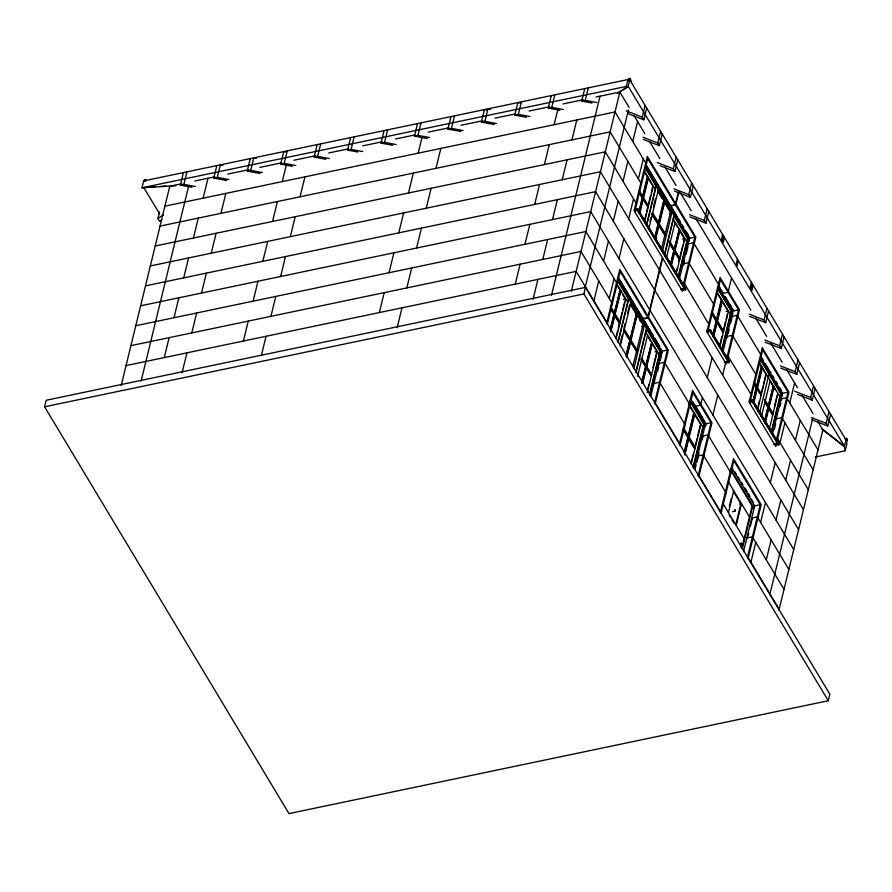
<?xml version="1.0" encoding="UTF-8"?>
<svg xmlns="http://www.w3.org/2000/svg" width="892" height="892" viewBox="0 0 892 892"><rect width="100%" height="100%" fill="white"/><g stroke="black" fill="none" stroke-linecap="round" stroke-linejoin="round"><path stroke-width="1.34" d="M44.6 406.797L46.194 400.252L585.486 287.38L829.861 694.199L828.267 700.733L288.986 813.604L44.6 406.797L583.892 293.925L585.486 287.38M175.713 185.759L141.995 187.788L143.668 180.909L627.99 79.544L629.763 79.867L846.017 439.868L846.876 443.904L845.192 450.783L815.266 457.05M161.809 219.7L159.556 221.205L157.929 218.484L159.512 211.984M121.201 385.511L169.77 186.238L181.678 183.741M191.97 187.275L180.34 185.112L183.395 172.591M180.34 185.112L183.852 184.376L186.907 171.855M141.092 381.129L188.625 186.127M164.284 357.58L169.145 337.655M173.996 317.73L178.857 297.794M183.719 277.869L188.569 257.944M193.43 238.019L198.292 218.094M203.153 198.158L208.003 178.233M226.702 180.519L213.79 178.11L216.834 165.589M213.79 178.11L217.302 177.374L220.346 164.853L222.933 165.332M182.08 372.767L186.941 352.842M191.802 332.917L196.653 312.981M201.514 293.055L206.375 273.13M211.226 253.205L216.087 233.28M220.948 213.344L225.799 193.419M260.152 173.516L247.24 171.108L250.284 158.586M247.24 171.108L250.741 170.372L253.796 157.851L256.383 158.341M292.308 166.28L280.679 164.106L283.734 151.595L286.321 152.075M280.679 164.106L284.191 163.37L287.246 150.86M243.405 341.023L248.255 321.098M253.116 301.173L257.978 281.236M262.828 261.311L267.689 241.386M272.551 221.461L277.401 201.536M282.262 181.6L286.477 164.329M261.523 354.882L266.061 336.284M270.912 316.348L275.773 296.423M280.634 276.498L285.485 256.573M290.346 236.648L295.207 216.711M300.058 196.786L304.919 176.861M325.758 159.278L314.129 157.103L317.184 144.593M314.129 157.103L317.641 156.368L320.696 143.857M357.915 152.03L347.579 150.112L350.634 137.591M347.579 150.112L351.091 149.377L354.146 136.855M392.647 145.273L381.029 143.11L384.073 130.589M381.029 143.11L384.541 142.374L387.585 129.853M427.391 138.516L414.479 136.108L417.523 123.587M414.479 136.108L417.98 135.372L421.035 122.851M379.334 312.568L384.196 292.643M389.046 272.718L393.907 252.793M398.769 232.868L403.619 212.932M408.48 193.006L413.342 173.081M418.192 153.156L422.083 137.212M397.13 327.754L401.991 307.829M406.841 287.904L411.703 267.979M416.564 248.054L421.414 228.118M426.276 208.193L431.137 188.268M435.987 168.343L440.849 148.418M460.841 131.514L447.918 129.106L450.973 116.584M447.918 129.106L451.43 128.37L454.485 115.849M494.291 124.512L481.368 122.104L484.423 109.593L487.01 110.073M481.368 122.104L484.88 121.368L487.935 108.857L490.511 109.337M526.447 117.276L514.818 115.101L517.873 102.591L520.449 103.071M514.818 115.101L518.33 114.366L521.385 101.855M559.886 110.273L548.268 108.099L551.312 95.589M548.268 108.099L551.78 107.374L554.824 94.853M515.264 284.124L520.125 264.199M524.975 244.263L529.837 224.338M534.698 204.413L539.548 184.488M544.41 164.563L549.271 144.627M554.122 124.702L558.013 108.757M533.059 299.311L537.921 279.386M542.782 259.449L547.632 239.524M552.494 219.599L557.355 199.674M562.205 179.749L567.067 159.813M571.928 139.888L576.778 119.963M592.043 103.026L581.718 101.108L584.762 88.587M581.718 101.108L585.219 100.372L588.274 87.851M551.512 295.23L600.037 96.191M571.293 291.305L619.873 92.032L595.945 97.038M141.995 187.788L626.318 86.424L627.99 79.544M628.693 78.741L628.381 80.046L630.053 79.7L630.365 78.396L628.693 78.741L629.473 80.035M617.532 93.493L628.079 86.747L629.763 79.867M629.15 81.339L630.822 80.994L630.365 78.396M585.141 287.592L628.414 110.05M593.882 300.905L598.744 280.98M603.605 261.055L608.456 241.119M613.317 221.194L618.178 201.269M623.029 181.344L627.89 161.419M632.751 141.482L637.613 121.557M646.733 108.133L643.879 119.84L642.251 117.12L645.106 105.423M609.258 298.474L614.109 278.549M618.97 258.624L623.831 238.699M628.682 218.763L633.543 198.838M638.404 178.913L643.266 158.988M606.616 323.45L619.806 269.328L668.32 350.065L655.118 404.199M634.502 209.776L634.691 209.007L637.602 208.639L685.848 288.952L685.591 290L636.91 209.274L634.502 209.776L635.026 210.635M607.229 324.643L620.185 271.491L667.406 350.088L654.449 403.24M634.758 211.727L647.715 158.564L694.935 237.16L682.915 286.455M685.591 290L637.345 209.676L637.602 208.639M610.083 329.627L620.241 289.688L610.529 329.538M638.906 211.393L647.324 176.861L644.492 172.156M639.029 212.63L647.77 176.772M610.73 330.709L620.118 292.186M639.876 211.148L642.786 199.195M643.433 196.53L647.971 177.943M610.853 331.947L620.888 290.77M639.999 212.385L648.417 177.843M662.254 133.967L659.4 145.664L657.772 142.954L660.626 131.247M616.294 336.251L617.598 330.932M618.245 328.278L622.125 312.345M622.772 309.68L624.712 301.719M644.793 219.343L646.098 214.035M646.745 211.371L648.038 206.063M648.685 203.409L650.625 195.437M651.272 192.784L652.888 186.138M616.049 338.737L625.76 298.865L623.463 299.355M644.548 221.829L653.29 185.949M618.312 340.632L628.503 298.831L617.766 280.958M646.812 223.725L656.033 185.904L645.295 168.03M618.056 342.55L628.726 298.787M646.555 225.631L656.256 185.859M620.486 342.35L622.438 334.355M624.054 327.687L625.036 323.685M627.634 313.014L629.585 305.019M649.956 221.45L650.937 217.447M653.535 206.766L655.486 198.771M620.23 346.163L630.9 302.399M649.053 227.928L658.43 189.472M626.329 353.946L636.52 313.85L626.117 356.521M654.494 238.376L663.603 201.023L670.416 212.363L661.307 249.727M654.94 238.287L664.049 200.934M626.641 356.354L636.721 315.021M655.141 239.457L664.25 202.105M626.764 357.603L637.167 314.932M655.587 239.368L664.696 202.005M677.775 159.791L674.921 171.498L673.293 168.789L676.147 157.081M642.519 317.619L642.251 318.712L647.86 317.541L662.422 257.777M670.048 204.703L669.781 205.796L675.378 204.625L678.556 191.59M642.764 318.031L642.496 319.124L648.105 317.953L662.667 258.189M670.293 205.115L670.026 206.208L675.623 205.026L678.812 191.981M632.807 366.623L642.887 325.29M636.866 351.738L637.133 350.656L624.155 329.048L623.887 330.14L636.866 351.738L623.441 330.23M665.198 235.499L651.773 213.991L665.198 235.499L665.465 234.406L652.487 212.798M644.013 326.171L644.269 325.089L630.677 302.444L630.41 303.536L644.013 326.171L641.705 326.65M671.531 213.255L671.799 212.162L658.207 189.528L657.939 190.609L671.531 213.255L669.234 213.734M633.833 368.797L644.492 325.034M662.332 251.89L672.022 212.118M635.929 371.83L646.444 328.702L660.047 351.337L649.532 394.476M664.428 254.934L673.973 215.775L687.576 238.42L678.032 277.568M635.996 372.421L646.667 328.657M664.819 254.187L674.196 215.73M637.546 376.391L647.592 335.202M666.692 256.829L675.121 222.275M641.95 380.817L651.784 342.205L641.749 383.382M670.449 263.909L679.314 229.277L670.572 265.147M642.597 381.887L651.985 343.375M671.096 264.98L679.514 230.448L678.868 229.378M642.719 383.125L652.431 343.275M671.219 266.217L679.96 230.359M693.296 185.625L690.441 197.333L688.802 194.623L691.657 182.916M647.514 390.094L648.818 384.775M653.022 367.504L656.913 351.571M676.337 271.859L677.318 267.868M678.935 261.233L682.815 245.289M683.462 242.635L684.432 238.643L680.942 232.823M647.269 392.569L657.315 351.381L655.007 351.861M676.091 274.335L684.833 238.454L682.536 238.945M649.599 395.056L660.27 351.292M678.422 276.821L687.799 238.376M650.725 396.684L661.797 351.258L617.42 277.39M679.225 279.776L689.326 238.331L645.663 165.644M657.616 371.117L658.586 367.136M660.203 360.502L661.496 355.206M683.528 264.824L684.498 260.843M686.115 254.209L688.055 246.259M682.425 288.462L682.759 290.09L685.168 289.588L636.91 209.274M682.759 290.09L682.938 289.32M683.584 287.436L695.838 237.149L647.336 156.401L634.112 210.657L682.614 291.405M708.806 211.46L705.951 223.167L704.323 220.458L707.178 208.75M722.609 234.429L721.349 239.591L723.156 242.602L724.416 237.439M722.252 241.096L723.512 235.934M679.358 444.539L692.549 390.417L711.961 422.719L698.771 476.852M707.244 330.865L707.434 330.096L710.344 329.728L729.489 361.606L729.232 362.654L709.653 330.363L707.244 330.865L707.769 331.724M679.972 445.732L692.928 392.58L711.047 422.741L698.09 475.893M707.501 332.816L720.457 279.653L738.576 309.814L726.556 359.108M729.232 362.654L710.088 330.765L710.344 329.728M695.191 405.314L694.924 406.406L700.532 405.236L702.417 397.52M722.721 292.398L722.453 293.479L728.062 292.308L731.563 277.958M684.041 452.757L693.753 412.907M712.864 334.522L721.282 299.991L717.859 294.293M684.487 452.668L694.199 412.818M713.31 334.433L721.728 299.89M684.688 453.838L688.579 437.894M689.226 435.24L694.076 415.315M713.187 336.931L716.432 323.64M717.079 320.986L721.929 301.061M684.811 455.065L694.846 413.888M713.633 336.83L722.375 300.972M707.267 377.595L712.128 357.67M737.439 259.115L736.179 264.277L737.082 265.783L738.342 260.62M691.166 462.747L693.43 453.448M695.046 446.803L696.986 438.831M697.644 436.177L700.554 424.224L695.782 416.285M719.989 344.513L721.929 336.54M723.546 329.895L725.486 321.923M726.144 319.269L727.437 313.962M691.233 463.896L700.956 424.035M719.732 346.988L728.485 311.107L726.177 311.598M693.173 467.129L703.688 423.99L690.43 401.924M721.673 350.222L731.217 311.074L717.96 288.997M693.24 467.709L703.911 423.945M722.063 349.474L731.44 311.029M694.366 469.337L705.449 423.912L690.787 399.505M722.866 352.429L732.968 310.985L718.305 286.577M695.124 468.969L696.094 464.988M697.711 458.354L699.005 453.058M702.227 439.789L703.197 435.809M728.14 333.497L729.11 329.516M730.726 322.893L732.667 314.932M696.931 462.201L697.901 458.209M712.92 415.014L717.781 395.089M722.643 375.164L725.609 362.966M726.913 361.405L726.266 364.048L706.854 331.746L720.078 277.49L739.49 309.803L727.549 358.762M728.675 362.765L709.653 330.363M751.354 282.285L750.105 287.447L751.911 290.469L753.171 285.306M751.008 288.952L752.268 283.801M768.592 310.985L765.737 322.692L764.109 319.983L766.964 308.275M720.357 512.51L733.503 458.588L761.188 504.671L748.042 558.604M721.037 513.48L733.882 460.751L760.274 504.694L747.429 557.411M749.481 401.177L749.67 400.397L752.58 400.029L778.972 443.971L778.716 445.008L751.889 400.664L749.481 401.177L750.005 402.036M749.737 403.128L762.693 349.965L788.049 392.179L776.352 440.18M778.716 445.008L752.324 401.077L752.58 400.029M752.58 402.493L761.322 366.634M753.026 402.403L761.768 366.534M753.55 402.236L761.969 367.705M753.996 402.147L762.415 367.615M729.333 506.299L731.206 498.606M728.441 512.565L733.748 490.778M758.144 406.161L759.438 400.842M761.701 391.543L762.994 386.236M763.641 383.571L765.916 374.283L760.218 364.795M757.888 408.636L766.317 374.082M735.053 511.149L734.818 509.767L735.053 511.149L732.533 511.685M759.505 413.197L769.049 374.049M761.445 416.43L770.197 380.55M735.844 524.34L740.839 503.835L733.079 490.912M784.113 336.819L781.258 348.527L779.63 345.806L782.485 334.11M736.201 525.488L741.508 503.69M764.544 420.545L773.409 385.924L764.99 420.455M764.868 422.953L773.609 387.095M765.314 422.864L774.055 386.994M774.323 406.942L777.233 394.989M740.661 546.841L741.531 543.25L739.858 543.596M769.216 429.353L777.958 393.472M741.43 548.134L742.311 544.544L741.531 543.25M741.865 548.078L752.112 506.02L731.328 471.422M742.322 548.781L752.781 505.909M771.48 431.249L780.69 393.428L760.14 359.22M771.223 433.166L780.913 393.383M743.471 551.825L754.677 505.864L731.853 467.865M772.405 434.549L782.451 393.35L760.608 357.001M747.73 537.062L748.711 533.037M750.339 526.336L752.302 518.297M774.39 429.119L775.683 423.812M779.887 406.574L780.857 402.593M775.873 445.108L775.549 443.48L775.873 445.108L778.281 444.606L777.768 443.748L773.777 444.584M799.633 362.654L796.779 374.35L795.151 371.641L798.006 359.933M777.768 443.748L778.192 444.149L778.114 443.179M750.908 562.283L755.758 542.358M760.62 522.433L765.481 502.508M770.331 482.572L775.193 462.647M780.054 442.722L784.904 422.797M789.766 402.872L794.627 382.936M766.273 559.853L771.134 539.928M775.984 520.003L780.846 500.077M785.707 480.141L790.557 460.216M795.419 440.291L800.28 420.366M815.154 388.477L812.3 400.185L810.672 397.475L813.515 385.768M769.729 594.886L812.679 418.683M778.928 610.206L822.87 429.966L817.919 421.715M830.664 414.312L827.809 426.019L826.182 423.31L829.036 411.602M845.192 450.783L844.334 446.747L846.017 439.868M846.619 438.385L847.077 440.994L846.619 438.385L844.947 438.741M157.929 218.484L163.537 214.738M619.985 91.553L628.191 86.301L844.445 446.301L821.432 428.26M194.824 180.998L214.827 176.806M227.794 174.096L248.924 169.67M259.84 167.384L281.66 162.823M293.914 160.259L315.668 155.699M328.691 152.978L348.293 148.875M362.776 145.842L382.278 141.761M395.502 138.996L414.892 134.937M428.227 132.139L448.877 127.824M460.952 125.293L482.773 120.732M495.038 118.157L515.498 113.875M529.079 111.032L549.583 106.75M563.042 103.929L583.335 99.681M164.92 206.163L615.012 111.957L646.354 164.139M160.058 226.089L610.15 131.893L641.504 184.064M155.197 246.014L605.3 151.818L636.643 204M150.347 265.95L600.439 171.743L659.444 269.975M145.485 285.875L595.577 191.668L798.585 529.603M140.624 305.8L590.727 211.594L649.733 309.836M634.769 210.69L637.858 210.545L638.114 209.497L637.267 208.706M135.774 325.725L585.866 231.53L617.208 283.712M130.912 345.65L581.004 251.455L612.358 303.637M665.465 234.406L652.721 214.035M689.326 238.331L694.935 237.16M687.966 243.906L693.575 242.735L719.097 285.228M126.051 365.586L576.154 271.38L607.497 323.562M680.496 283.299L683.852 282.597L709.385 325.089M680.652 289.565L685.078 289.142L685.335 288.094L638.494 210.757M732.968 310.985L738.576 309.814M731.607 316.56L737.216 315.389L761.333 355.54M710.523 330.653L710.601 331.634L707.512 331.779M637.133 350.656L623.709 329.137M661.797 351.258L667.406 350.088M727.337 337.577L726.757 336.485L732.354 335.314L756.472 375.465M725.263 355.718L727.504 355.25L751.621 395.39M724.293 362.219L728.719 361.784L728.976 360.747L729.489 361.606M728.809 362.241L726.4 362.743L725.876 361.884M653.959 383.404L659.567 382.233L685.089 424.726M782.451 393.35L788.049 392.179M752.759 400.965L752.837 401.935L749.748 402.091M781.671 400.017L781.091 398.925L786.688 397.754L818.009 449.891M705.449 423.912L711.047 422.741M776.23 418.85L781.838 417.679L813.158 469.816M702.461 436.132L708.07 434.95L730.905 472.972M774.735 438.072L776.977 437.604L808.297 489.741M778.972 443.971L752.246 400.095M739.501 504.114L740.839 503.835M754.677 505.864L760.274 504.694M752.279 519.166L751.7 518.085L757.297 516.903L788.862 569.453M746.838 538.01L752.447 536.839L784.012 589.378M726.59 361.974L729.154 361.673M148.039 187.365L154.985 186.852M160.538 186.439L166.102 186.027M626.318 86.424L628.079 86.747M585.219 100.372L596.848 102.535M551.78 107.374L563.398 109.538M518.33 114.366L529.96 116.54M484.88 121.368L496.51 123.542M451.43 128.37L463.06 130.533M417.98 135.372L429.61 137.535M384.541 142.374L396.16 144.537M351.091 149.377L362.721 151.54M317.641 156.368L329.271 158.542M284.191 163.37L295.821 165.544M250.741 170.372L262.371 172.535M217.302 177.374L228.921 179.537M183.852 184.376L195.482 186.54M143.668 180.909L145.429 181.232M626.217 110.864L642.251 117.12M627.845 113.574L643.879 119.84M642.965 137.178L657.772 142.954M643.366 139.408L659.4 145.664M657.248 162.534L673.293 168.789M660.113 165.722L674.921 171.498M674.006 188.848L688.802 194.623M674.397 191.078L690.441 197.333M689.527 214.671L704.323 220.458M689.917 216.912L705.951 223.167M749.313 314.196L764.109 319.983M749.704 316.437L765.737 322.692M764.823 340.03L779.63 345.806M765.224 342.26L781.258 348.527M780.344 365.865L795.151 371.641M780.745 368.095L796.779 374.35M794.627 391.22L810.672 397.475M797.493 394.409L812.3 400.185M811.386 417.534L826.182 423.31M811.776 419.764L827.809 426.019M822.413 429.565L844.334 446.747M630.053 79.7L630.822 80.994M619.873 92.032L629.094 107.386M634.056 115.659L644.816 133.555M649.699 141.694L659.835 158.564M664.852 166.904L676.036 185.525M680.54 193.04L691.177 210.724M696.128 218.986L750.908 310.171M755.714 318.165L766.674 336.418M770.978 343.576L782.184 362.241M786.476 369.377L797.448 387.641M802.22 395.58L812.98 413.509M646.622 165.834L648.963 169.77M649.454 170.55L656.133 181.7M656.534 182.325L659.712 187.666M660.08 188.223L666.882 199.596M667.149 199.998L670.461 205.561M671.687 207.446L674.687 212.597M675.255 213.389L677.485 217.247M678.823 219.32L680.273 221.896M682.347 225.286L683.763 227.705M685.903 231.218L688.1 234.763M719.911 287.826L721.282 290.112M721.617 290.714L723.033 293.078M725.163 296.612L728.24 301.697M729.723 304.049L731.106 306.357M732.432 308.665L733.826 310.985M767.165 366.5L768.569 368.831M646.7 166.291L648.83 169.837M650.257 172.201L655.932 181.645M657.348 184.008L659.478 187.554M660.894 189.918L669.413 204.09M670.829 206.453L672.958 209.988M674.374 212.352L680.05 221.807M681.477 224.171L683.595 227.705M685.023 230.069L689.984 238.342M718.729 286.198L720.156 288.562M721.572 290.915L722.988 293.278M725.118 296.824L726.534 299.188M727.95 301.541L733.625 310.996M761.701 357.725L763.128 360.1M765.269 363.668L766.696 366.043M768.837 369.6L770.978 373.168M772.405 375.543L773.832 377.918M775.973 381.475L777.4 383.85M779.541 387.418L781.682 390.975M645.362 167.729L689.349 240.951M717.391 287.625L732.99 313.605M760.352 359.153L782.474 395.97M658.118 191.903L662.221 198.726M644.492 171.297L655.23 189.171M673.181 219.053L686.773 241.687M716.466 291.104L730.425 314.341M759.348 362.498L779.898 396.706M649.398 180.318L652.197 184.967M675.344 223.502L677.441 227.003M723.312 303.358L727.404 310.171M770.443 381.809L775.427 390.105M714.247 305.153L688.713 262.661L683.105 263.842L683.751 264.913M639.352 190.944L648.451 206.085M669.502 241.13L679.994 258.602M712.061 311.966L723.646 331.255M754.353 382.378L761.467 394.231M764.578 399.393L773.119 413.609M638.906 191.033L642.407 196.864M643.812 199.195L648.005 206.175M669.758 242.379L679.548 258.691M712.295 313.203L723.2 331.345M753.907 382.467L761.021 394.32M764.845 400.675L772.673 413.71M639.085 192.036L648.183 207.178L639.341 193.296M669.234 242.211L679.726 259.683M711.794 313.059L723.379 332.337M754.086 383.471L761.211 395.312L753.64 383.56M765.024 401.668L772.851 414.702M669.491 243.471L679.28 259.784M711.348 313.159L722.933 332.437M764.578 401.757L772.405 414.791M710.01 329.795L727.939 359.654M751.889 400.664L777.066 442.577M634.691 209.007L635.216 209.865M707.434 330.096L707.958 330.954M749.67 400.397L750.183 401.266M659.701 270.387L803.436 509.667M649.978 310.238L793.724 549.528M619.104 278.761L622.148 283.89M622.638 284.648L629.317 295.821M629.719 296.434L632.907 301.786M633.253 302.321L641.036 315.277M642.218 317.296L643.656 319.682M644.838 321.611L650.647 331.333M651.963 333.463L653.446 335.983M654.817 338.213L656.936 341.792M658.329 344.111L659.801 346.509M695.827 406.484L697.232 408.815M697.633 409.54L699.049 411.903M699.428 412.36L702.595 417.802M741.33 482.226L742.746 484.59M744.876 488.136L747.005 491.682M748.433 494.045L749.849 496.409M619.884 280.389L622.014 283.935M623.43 286.299L635.494 306.38M636.91 308.743L642.597 318.188M644.013 320.551L646.143 324.097M647.559 326.461L653.234 335.905M654.65 338.269L659.623 346.531M661.039 348.895L662.455 351.258L661.819 353.879L617.833 280.645M692.627 401.478L696.173 407.388M697.589 409.74L699.718 413.286M701.134 415.65L706.107 423.912L705.461 426.532L689.862 400.553M734.941 471.913L736.346 474.254M737.751 476.596L739.858 480.108M741.263 482.449L742.679 484.791M744.787 488.303L746.894 491.815M748.299 494.157L749.704 496.498M751.109 498.84L753.227 502.352M730.682 469.114L753.985 507.916M630.588 304.819L638.103 317.329M639.475 319.604L640.835 321.878M689.951 404.79L664.428 362.297L658.82 363.479L659.467 364.549M616.963 284.225L627.7 302.098M645.652 331.969L659.255 354.603M688.936 404.031L702.896 427.257M616.963 285.083L620.464 290.903M622.56 294.405L625.37 299.054M648.517 337.589L650.614 341.09M652.71 344.58L656.211 350.4M690.33 407.209L693.742 412.885M728.452 481.959L749.458 516.914M726.055 492.897L703.208 454.887L697.611 456.057L698.258 457.128M610.318 306.023L620.118 322.324L619.851 323.417L610.752 308.275M641.861 358.528L651.662 374.841M683.718 428.216L695.303 447.494M610.574 307.283L619.672 322.425M642.117 359.788L651.216 374.93M683.952 429.442L688.044 436.244M689.404 438.518L694.857 447.583M640.902 358.461L651.394 375.933L641.147 359.71M683.462 429.308L695.035 448.587M611.009 309.535L619.405 323.517M683.016 429.398L694.589 448.676M722.643 502.921L744.14 538.712M729.177 515.052L730.593 517.405M731.997 519.757L734.116 523.269M654.706 402.158L680.239 444.651M698.358 474.812L721.193 512.822M747.585 556.764L779.151 609.303M583.892 293.925L828.267 700.733M143.868 187.677L159.623 213.902M144.37 180.106L144.047 181.422L145.719 181.065L146.043 179.76L144.37 180.106M762.314 347.802L749.09 402.047L775.739 446.413L788.963 392.168L762.314 347.802"/></g></svg>
